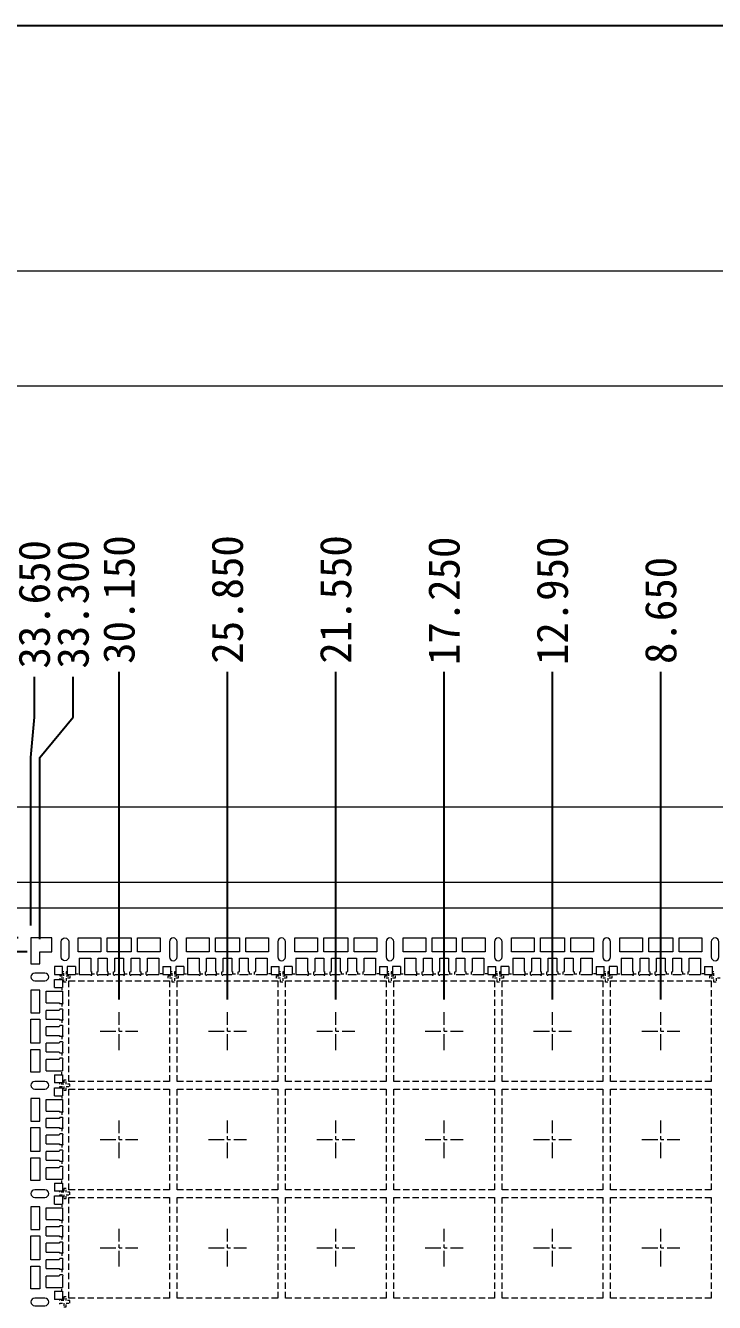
# Model space of a CAD drawing. Header units: millimetres. Extents: x 1670 to 1951, y 501 to 745.
# Drawn here: x 1737.5 to 1764.8, y 694.3 to 745 of the extents above; entities that cross this region are included whole.
import ezdxf

# ---------------------------------------------------------------- set-up
doc = ezdxf.new("R2010")
doc.units = ezdxf.units.MM
for name, pattern in [('CENTER', [2, 1.25, -0.25, 0.25, -0.25]), ('DASHED', [0.75, 0.5, -0.25]), ('HIDDEN', [0.375, 0.25, -0.125])]:
    doc.linetypes.add(name, pattern=pattern)
doc.layers.get('Defpoints').update_dxf_attribs({"lineweight": 18})
for name, color, linetype, lineweight in [('1', 7, 'Continuous', 18), ('1D', 4, 'Continuous', 18), ('Pkg', 2, 'DASHED', 9)]:
    doc.layers.add(name, color=color, linetype=linetype, lineweight=lineweight)
doc.layers.add('标注', color=4, linetype='Continuous')
doc.styles.add('宋体', font='')
doc.styles.get('宋体').set_extended_font_data('宋体')
doc.dimstyles.new('St. ZB', dxfattribs={"dimtxt": 1.25, "dimasz": 0.8, "dimexe": 0.3, "dimexo": 0.2, "dimgap": 0.3, "dimtad": 0, "dimdec": 3, "dimzin": 0, "dimdsep": 46, "dimtxsty": '宋体', "dimcen": 0.09, "dimdle": 1.6, "dimclrd": 7, "dimclre": 1, "dimclrt": 256, "dimadec": 0, "dimazin": 0, "dimtfac": 1, "dimtdec": 3, "dimtmove": 0, "dimatfit": 3, "dimfxl": 1, "dimtolj": 1, "dimtzin": 0, "dimarcsym": 0})

# ---------------------------------------------------------------- blocks, each defined once
blk = doc.blocks.new('*D32')
at = {"layer": 'Defpoints', "color": 0, "transparency": 16777216}
for p in [(1762.683, 719.327), (1771.333, 712.452), (1762.683, 705.814)]:
    blk.add_point(p, dxfattribs=at)
at = {"layer": '标注', "color": 1, "linetype": 'Continuous', "lineweight": -2, "transparency": 16777216}
blk.add_line((1762.683, 706.314), (1762.683, 719.327), dxfattribs=at)
at = {"layer": '标注', "lineweight": 5, "transparency": 16777216, "insert": (1762.683, 721.766), "char_height": 1.25, "attachment_point": 5, "rotation": 90, "style": '宋体'}
blk.add_mtext('\\A1;8.650', dxfattribs=at)
blk = doc.blocks.new('*D33')
at = {"layer": 'Defpoints', "color": 0, "transparency": 16777216}
for p in [(1758.383, 719.327), (1771.333, 712.452), (1758.383, 705.814)]:
    blk.add_point(p, dxfattribs=at)
at = {"layer": '标注', "color": 1, "linetype": 'Continuous', "lineweight": -2, "transparency": 16777216}
blk.add_line((1758.383, 706.314), (1758.383, 719.327), dxfattribs=at)
at = {"layer": '标注', "lineweight": 5, "transparency": 16777216, "insert": (1758.383, 722.147), "char_height": 1.25, "attachment_point": 5, "rotation": 90, "style": '宋体'}
blk.add_mtext('\\A1;12.950', dxfattribs=at)
blk = doc.blocks.new('*D34')
at = {"layer": 'Defpoints', "color": 0, "transparency": 16777216}
for p in [(1754.083, 719.327), (1771.333, 712.452), (1754.083, 705.814)]:
    blk.add_point(p, dxfattribs=at)
at = {"layer": '标注', "color": 1, "linetype": 'Continuous', "lineweight": -2, "transparency": 16777216}
blk.add_line((1754.083, 706.314), (1754.083, 719.327), dxfattribs=at)
at = {"layer": '标注', "lineweight": 5, "transparency": 16777216, "insert": (1754.083, 722.147), "char_height": 1.25, "attachment_point": 5, "rotation": 90, "style": '宋体'}
blk.add_mtext('\\A1;17.250', dxfattribs=at)
blk = doc.blocks.new('*D35')
at = {"layer": 'Defpoints', "color": 0, "transparency": 16777216}
for p in [(1749.783, 719.327), (1771.333, 712.452), (1749.783, 705.814)]:
    blk.add_point(p, dxfattribs=at)
at = {"layer": '标注', "color": 1, "linetype": 'Continuous', "lineweight": -2, "transparency": 16777216}
blk.add_line((1749.783, 706.314), (1749.783, 719.327), dxfattribs=at)
at = {"layer": '标注', "lineweight": 5, "transparency": 16777216, "insert": (1749.783, 722.203), "char_height": 1.25, "attachment_point": 5, "rotation": 90, "style": '宋体'}
blk.add_mtext('\\A1;21.550', dxfattribs=at)
blk = doc.blocks.new('*D36')
at = {"layer": 'Defpoints', "color": 0, "transparency": 16777216}
for p in [(1745.483, 719.327), (1771.333, 712.452), (1745.483, 705.814)]:
    blk.add_point(p, dxfattribs=at)
at = {"layer": '标注', "color": 1, "linetype": 'Continuous', "lineweight": -2, "transparency": 16777216}
blk.add_line((1745.483, 706.314), (1745.483, 719.327), dxfattribs=at)
at = {"layer": '标注', "lineweight": 5, "transparency": 16777216, "insert": (1745.483, 722.203), "char_height": 1.25, "attachment_point": 5, "rotation": 90, "style": '宋体'}
blk.add_mtext('\\A1;25.850', dxfattribs=at)
blk = doc.blocks.new('*D37')
at = {"layer": 'Defpoints', "color": 0, "transparency": 16777216}
for p in [(1741.183, 719.327), (1771.333, 712.452), (1741.183, 705.814)]:
    blk.add_point(p, dxfattribs=at)
at = {"layer": '标注', "color": 1, "linetype": 'Continuous', "lineweight": -2, "transparency": 16777216}
blk.add_line((1741.183, 706.314), (1741.183, 719.327), dxfattribs=at)
at = {"layer": '标注', "lineweight": 5, "transparency": 16777216, "insert": (1741.183, 722.196), "char_height": 1.25, "attachment_point": 5, "rotation": 90, "style": '宋体'}
blk.add_mtext('\\A1;30.150', dxfattribs=at)
blk = doc.blocks.new('*D46')
at = {"layer": 'Defpoints', "color": 0, "transparency": 16777216}
for p in [(1737.822, 719.125), (1771.333, 712.452), (1737.683, 708.764)]:
    blk.add_point(p, dxfattribs=at)
at = {"layer": '标注', "color": 1, "lineweight": -2, "transparency": 16777216}
for p, q in [((1737.822, 717.525), (1737.822, 719.125)), ((1737.683, 715.925), (1737.822, 717.525)), ((1737.683, 709.264), (1737.683, 715.925))]:
    blk.add_line(p, q, dxfattribs=at)
at = {"layer": '标注', "lineweight": 5, "transparency": 16777216, "insert": (1737.822, 722.009), "char_height": 1.25, "attachment_point": 5, "rotation": 90, "style": '宋体'}
blk.add_mtext('\\A1;33.650', dxfattribs=at)
blk = doc.blocks.new('*D47')
at = {"layer": 'Defpoints', "color": 0, "transparency": 16777216}
for p in [(1736.229, 719.073), (1736.59, 713.027), (1771.333, 712.452)]:
    blk.add_point(p, dxfattribs=at)
at = {"layer": '标注', "color": 1, "linetype": 'Continuous', "lineweight": -2, "transparency": 16777216}
for p, q in [((1736.229, 717.473), (1736.229, 719.073)), ((1736.59, 715.873), (1736.229, 717.473)), ((1736.59, 713.527), (1736.59, 715.873))]:
    blk.add_line(p, q, dxfattribs=at)
at = {"layer": '标注', "lineweight": 5, "transparency": 16777216, "insert": (1736.229, 721.932), "char_height": 1.25, "attachment_point": 5, "rotation": 90, "style": '宋体'}
blk.add_mtext('\\A1;34.743', dxfattribs=at)
blk = doc.blocks.new('*D48')
at = {"layer": 'Defpoints', "color": 0, "transparency": 16777216}
for p in [(1732.098, 718.933), (1732.083, 712.964), (1771.333, 712.452)]:
    blk.add_point(p, dxfattribs=at)
at = {"layer": '标注', "color": 1, "linetype": 'Continuous', "lineweight": -2, "transparency": 16777216}
for p, q in [((1732.098, 717.333), (1732.098, 718.933)), ((1732.083, 715.733), (1732.098, 717.333)), ((1732.083, 713.464), (1732.083, 715.733))]:
    blk.add_line(p, q, dxfattribs=at)
at = {"layer": '标注', "lineweight": 5, "transparency": 16777216, "insert": (1732.098, 721.802), "char_height": 1.25, "attachment_point": 5, "rotation": 90, "style": '宋体'}
blk.add_mtext('\\A1;39.250', dxfattribs=at)
blk = doc.blocks.new('*D49')
at = {"layer": 'Defpoints', "color": 0, "transparency": 16777216}
for p in [(1734.594, 719.071), (1771.333, 712.452), (1733.083, 702.064)]:
    blk.add_point(p, dxfattribs=at)
at = {"layer": '标注', "color": 1, "lineweight": -2, "transparency": 16777216}
for p, q in [((1734.594, 717.471), (1734.594, 719.071)), ((1733.083, 715.871), (1734.594, 717.471)), ((1733.083, 702.564), (1733.083, 715.871))]:
    blk.add_line(p, q, dxfattribs=at)
at = {"layer": '标注', "lineweight": 5, "transparency": 16777216, "insert": (1734.594, 721.955), "char_height": 1.25, "attachment_point": 5, "rotation": 90, "style": '宋体'}
blk.add_mtext('\\A1;38.250', dxfattribs=at)
blk = doc.blocks.new('*D51')
at = {"layer": 'Defpoints', "color": 0, "transparency": 16777216}
for p in [(1736.59, 712.452), (1738.033, 708.214), (1724.288, 706.851)]:
    blk.add_point(p, dxfattribs=at)
at = {"layer": '标注', "color": 1, "lineweight": -2, "transparency": 16777216}
for p, q in [((1727.488, 708.214), (1725.888, 706.851)), ((1737.533, 708.214), (1727.488, 708.214)), ((1725.888, 706.851), (1724.288, 706.851))]:
    blk.add_line(p, q, dxfattribs=at)
at = {"layer": '标注', "lineweight": 5, "transparency": 16777216, "insert": (1721.837, 706.851), "char_height": 1.25, "attachment_point": 5, "style": '宋体'}
blk.add_mtext('\\A1;4.238', dxfattribs=at)
blk = doc.blocks.new('*D52')
at = {"layer": 'Defpoints', "color": 0, "transparency": 16777216}
for p in [(1736.59, 712.452), (1724.267, 708.865), (1737.683, 708.764)]:
    blk.add_point(p, dxfattribs=at)
at = {"layer": '标注', "color": 1, "lineweight": -2, "transparency": 16777216}
for p, q in [((1725.867, 708.865), (1724.267, 708.865)), ((1727.467, 708.764), (1725.867, 708.865)), ((1737.183, 708.764), (1727.467, 708.764))]:
    blk.add_line(p, q, dxfattribs=at)
at = {"layer": '标注', "lineweight": 5, "transparency": 16777216, "insert": (1721.837, 708.865), "char_height": 1.25, "attachment_point": 5, "style": '宋体'}
blk.add_mtext('\\A1;3.688', dxfattribs=at)
blk = doc.blocks.new('*D61')
at = {"layer": 'Defpoints', "color": 0, "transparency": 16777216}
for p in [(1771.333, 712.452), (1764.571, 636.901), (1763.51, 632.438)]:
    blk.add_point(p, dxfattribs=at)
at = {"layer": '标注', "color": 1, "linetype": 'Continuous', "lineweight": -2, "transparency": 16777216}
for p, q in [((1764.571, 636.401), (1764.571, 635.301)), ((1764.571, 635.301), (1763.51, 634.038)), ((1763.51, 634.038), (1763.51, 632.438))]:
    blk.add_line(p, q, dxfattribs=at)
at = {"layer": '标注', "lineweight": 5, "transparency": 16777216, "insert": (1763.51, 630.013), "char_height": 1.25, "attachment_point": 5, "rotation": 90, "style": '宋体'}
blk.add_mtext('\\A1;6.762', dxfattribs=at)
blk = doc.blocks.new('*D62')
at = {"layer": 'Defpoints', "color": 0, "transparency": 16777216}
for p in [(1771.333, 712.452), (1765.371, 636.901), (1765.375, 632.405)]:
    blk.add_point(p, dxfattribs=at)
at = {"layer": '标注', "color": 1, "linetype": 'Continuous', "lineweight": -2, "transparency": 16777216}
for p, q in [((1765.371, 636.401), (1765.371, 635.301)), ((1765.371, 635.301), (1765.375, 634.005)), ((1765.375, 634.005), (1765.375, 632.405))]:
    blk.add_line(p, q, dxfattribs=at)
at = {"layer": '标注', "lineweight": 5, "transparency": 16777216, "insert": (1765.375, 629.99), "char_height": 1.25, "attachment_point": 5, "rotation": 90, "style": '宋体'}
blk.add_mtext('\\A1;5.962', dxfattribs=at)
blk = doc.blocks.new('*D135')
at = {"layer": 'Defpoints', "color": 0, "transparency": 16777216}
for p in [(1739.362, 719.125), (1771.333, 712.452), (1738.033, 708.214)]:
    blk.add_point(p, dxfattribs=at)
at = {"layer": '标注', "color": 1, "lineweight": -2, "transparency": 16777216}
for p, q in [((1739.362, 717.525), (1739.362, 719.125)), ((1738.033, 715.925), (1739.362, 717.525)), ((1738.033, 708.714), (1738.033, 715.925))]:
    blk.add_line(p, q, dxfattribs=at)
at = {"layer": '标注', "lineweight": 5, "transparency": 16777216, "insert": (1739.362, 722.009), "char_height": 1.25, "attachment_point": 5, "rotation": 90, "style": '宋体'}
blk.add_mtext('\\A1;33.300', dxfattribs=at)

msp = doc.modelspace()

# ---------------------------------------------------------------- linework, layer by layer
at = {"color": 1, "linetype": 'CENTER', "lineweight": 5, "ltscale": 0.5}
for p, q in [((1741.1827, 704.3144), (1741.1827, 705.8144)), ((1745.4827, 704.3144), (1745.4827, 705.8144)), ((1749.7827, 704.3144), (1749.7827, 705.8144)), ((1754.0827, 704.3144), (1754.0827, 705.8144)), ((1758.3827, 704.3144), (1758.3827, 705.8144)), ((1762.6827, 704.3144), (1762.6827, 705.8144)), ((1740.4327, 705.0644), (1741.9327, 705.0644)), ((1744.7327, 705.0644), (1746.2327, 705.0644)), ((1749.0327, 705.0644), (1750.5327, 705.0644)), ((1753.3327, 705.0644), (1754.8327, 705.0644)), ((1757.6327, 705.0644), (1759.1327, 705.0644)), ((1761.9327, 705.0644), (1763.4327, 705.0644)), ((1741.1827, 700.0144), (1741.1827, 701.5144)), ((1745.4827, 700.0144), (1745.4827, 701.5144)), ((1749.7827, 700.0144), (1749.7827, 701.5144)), ((1754.0827, 700.0144), (1754.0827, 701.5144)), ((1758.3827, 700.0144), (1758.3827, 701.5144)), ((1762.6827, 700.0144), (1762.6827, 701.5144)), ((1740.4327, 700.7644), (1741.9327, 700.7644)), ((1744.7327, 700.7644), (1746.2327, 700.7644)), ((1749.0327, 700.7644), (1750.5327, 700.7644)), ((1753.3327, 700.7644), (1754.8327, 700.7644)), ((1757.6327, 700.7644), (1759.1327, 700.7644)), ((1761.9327, 700.7644), (1763.4327, 700.7644)), ((1741.1827, 695.7144), (1741.1827, 697.2144)), ((1745.4827, 695.7144), (1745.4827, 697.2144)), ((1749.7827, 695.7144), (1749.7827, 697.2144)), ((1754.0827, 695.7144), (1754.0827, 697.2144)), ((1758.3827, 695.7144), (1758.3827, 697.2144)), ((1762.6827, 695.7144), (1762.6827, 697.2144)), ((1740.4327, 696.4644), (1741.9327, 696.4644)), ((1744.7327, 696.4644), (1746.2327, 696.4644)), ((1749.0327, 696.4644), (1750.5327, 696.4644)), ((1753.3327, 696.4644), (1754.8327, 696.4644)), ((1757.6327, 696.4644), (1759.1327, 696.4644)), ((1761.9327, 696.4644), (1763.4327, 696.4644))]:
    msp.add_line(p, q, dxfattribs=at)
msp.add_lwpolyline([(1670.2078, 744.9877), (1927.6527, 744.9877), (1927.6527, 501.1103), (1670.2078, 501.1103)], close=True)
at = {"color": 0, "lineweight": 5}
for points in [[(1680.8823, 735.2435), (1842.846, 735.2435), (1842.846, 510.3352), (1680.8823, 510.3352)], [(1700.2382, 730.6837), (1837.4538, 730.6837), (1837.4538, 514.8676), (1700.2382, 514.8676)]]:
    msp.add_lwpolyline(points, close=True, dxfattribs=at)
at = {"layer": '1', "lineweight": 5}
for p, q in [((1733.0827, 713.9644), (1808.5827, 713.9644)), ((1739.6027, 707.9644), (1740.0577, 707.9644)), ((1740.3577, 707.9644), (1740.7077, 707.9644)), ((1741.0077, 707.9644), (1741.3577, 707.9644)), ((1741.6577, 707.9644), (1742.0077, 707.9644)), ((1742.3077, 707.9644), (1742.7627, 707.9644)), ((1743.9027, 707.9644), (1744.3577, 707.9644)), ((1744.6577, 707.9644), (1745.0077, 707.9644)), ((1745.3077, 707.9644), (1745.6577, 707.9644)), ((1745.9577, 707.9644), (1746.3077, 707.9644)), ((1746.6077, 707.9644), (1747.0627, 707.9644)), ((1748.2027, 707.9644), (1748.6577, 707.9644)), ((1748.9577, 707.9644), (1749.3077, 707.9644)), ((1749.6077, 707.9644), (1749.9577, 707.9644)), ((1750.2577, 707.9644), (1750.6077, 707.9644)), ((1750.9077, 707.9644), (1751.3627, 707.9644)), ((1752.5027, 707.9644), (1752.9577, 707.9644)), ((1753.2577, 707.9644), (1753.6077, 707.9644)), ((1753.9077, 707.9644), (1754.2577, 707.9644)), ((1754.5577, 707.9644), (1754.9077, 707.9644)), ((1755.2077, 707.9644), (1755.6627, 707.9644)), ((1756.8027, 707.9644), (1757.2577, 707.9644)), ((1757.5577, 707.9644), (1757.9077, 707.9644)), ((1758.2077, 707.9644), (1758.5577, 707.9644)), ((1758.8577, 707.9644), (1759.2077, 707.9644)), ((1759.5077, 707.9644), (1759.9627, 707.9644)), ((1761.1027, 707.9644), (1761.5577, 707.9644)), ((1761.8577, 707.9644), (1762.2077, 707.9644)), ((1762.5077, 707.9644), (1762.8577, 707.9644)), ((1763.1577, 707.9644), (1763.5077, 707.9644)), ((1763.8077, 707.9644), (1764.2627, 707.9644)), ((1738.2827, 706.1894), (1738.2827, 706.6444)), ((1738.2827, 705.5394), (1738.2827, 705.8894)), ((1738.2827, 704.8894), (1738.2827, 705.2394)), ((1738.2827, 704.2394), (1738.2827, 704.5894)), ((1738.2827, 703.4844), (1738.2827, 703.9394)), ((1738.2827, 701.8894), (1738.2827, 702.3444)), ((1738.2827, 701.2394), (1738.2827, 701.5894)), ((1738.2827, 700.5894), (1738.2827, 700.9394)), ((1738.2827, 699.9394), (1738.2827, 700.2894)), ((1738.2827, 699.1844), (1738.2827, 699.6394)), ((1738.2827, 697.5894), (1738.2827, 698.0444)), ((1738.2827, 696.9394), (1738.2827, 697.2894)), ((1738.2827, 696.2894), (1738.2827, 696.6394)), ((1738.2827, 695.6394), (1738.2827, 695.9894)), ((1738.2827, 694.8844), (1738.2827, 695.3394))]:
    msp.add_line(p, q, dxfattribs=at)
at = {"layer": '1', "linetype": 'Continuous', "lineweight": 5}
for p, q in [((1739.6027, 707.9644), (1739.6027, 707.3094)), ((1740.0577, 707.9644), (1740.0577, 707.4381)), ((1740.3577, 707.4381), (1740.3577, 707.9644)), ((1740.7077, 707.9644), (1740.7077, 707.4381)), ((1741.0077, 707.4381), (1741.0077, 707.9644)), ((1741.3577, 707.9644), (1741.3577, 707.4381)), ((1741.6577, 707.4381), (1741.6577, 707.9644)), ((1742.0077, 707.9644), (1742.0077, 707.4381)), ((1742.3077, 707.4381), (1742.3077, 707.9644)), ((1742.7627, 707.9644), (1742.7627, 707.3094)), ((1743.9027, 707.9644), (1743.9027, 707.3094)), ((1744.3577, 707.9644), (1744.3577, 707.4381)), ((1744.6577, 707.4381), (1744.6577, 707.9644)), ((1745.0077, 707.9644), (1745.0077, 707.4381)), ((1745.3077, 707.4381), (1745.3077, 707.9644)), ((1745.6577, 707.9644), (1745.6577, 707.4381)), ((1745.9577, 707.4381), (1745.9577, 707.9644)), ((1746.3077, 707.9644), (1746.3077, 707.4381)), ((1746.6077, 707.4381), (1746.6077, 707.9644)), ((1747.0627, 707.9644), (1747.0627, 707.3094)), ((1748.2027, 707.9644), (1748.2027, 707.3094)), ((1748.6577, 707.9644), (1748.6577, 707.4381)), ((1748.9577, 707.4381), (1748.9577, 707.9644)), ((1749.3077, 707.9644), (1749.3077, 707.4381)), ((1749.6077, 707.4381), (1749.6077, 707.9644)), ((1749.9577, 707.9644), (1749.9577, 707.4381)), ((1750.2577, 707.4381), (1750.2577, 707.9644)), ((1750.6077, 707.9644), (1750.6077, 707.4381)), ((1750.9077, 707.4381), (1750.9077, 707.9644)), ((1751.3627, 707.9644), (1751.3627, 707.3094)), ((1752.5027, 707.9644), (1752.5027, 707.3094)), ((1752.9577, 707.9644), (1752.9577, 707.4381)), ((1753.2577, 707.4381), (1753.2577, 707.9644)), ((1753.6077, 707.9644), (1753.6077, 707.4381)), ((1753.9077, 707.4381), (1753.9077, 707.9644)), ((1754.2577, 707.9644), (1754.2577, 707.4381)), ((1754.5577, 707.4381), (1754.5577, 707.9644)), ((1754.9077, 707.9644), (1754.9077, 707.4381)), ((1755.2077, 707.4381), (1755.2077, 707.9644)), ((1755.6627, 707.9644), (1755.6627, 707.3094)), ((1756.8027, 707.9644), (1756.8027, 707.3094)), ((1757.2577, 707.9644), (1757.2577, 707.4381)), ((1757.5577, 707.4381), (1757.5577, 707.9644)), ((1757.9077, 707.9644), (1757.9077, 707.4381)), ((1758.2077, 707.4381), (1758.2077, 707.9644)), ((1758.5577, 707.9644), (1758.5577, 707.4381)), ((1758.8577, 707.4381), (1758.8577, 707.9644)), ((1759.2077, 707.9644), (1759.2077, 707.4381)), ((1759.5077, 707.4381), (1759.5077, 707.9644)), ((1759.9627, 707.9644), (1759.9627, 707.3094)), ((1761.1027, 707.9644), (1761.1027, 707.3094)), ((1761.5577, 707.9644), (1761.5577, 707.4381)), ((1761.8577, 707.4381), (1761.8577, 707.9644)), ((1762.2077, 707.9644), (1762.2077, 707.4381)), ((1762.5077, 707.4381), (1762.5077, 707.9644)), ((1762.8577, 707.9644), (1762.8577, 707.4381)), ((1763.1577, 707.4381), (1763.1577, 707.9644)), ((1763.5077, 707.9644), (1763.5077, 707.4381)), ((1763.8077, 707.4381), (1763.8077, 707.9644)), ((1764.2627, 707.9644), (1764.2627, 707.3094)), ((1739.4527, 707.6344), (1739.1277, 707.6344)), ((1739.4527, 707.6344), (1739.4527, 707.3094)), ((1740.0577, 707.4381), (1740.1027, 707.4144)), ((1740.1027, 707.3094), (1740.1027, 707.4144)), ((1740.3127, 707.4144), (1740.3577, 707.4381)), ((1740.3127, 707.3094), (1740.3127, 707.4144)), ((1740.7077, 707.4381), (1740.7527, 707.4144)), ((1740.7527, 707.3094), (1740.7527, 707.4144)), ((1740.9627, 707.4144), (1741.0077, 707.4381)), ((1740.9627, 707.3094), (1740.9627, 707.4144)), ((1741.3577, 707.4381), (1741.4027, 707.4144)), ((1741.4027, 707.3094), (1741.4027, 707.4144)), ((1741.6127, 707.4144), (1741.6577, 707.4381)), ((1741.6127, 707.3094), (1741.6127, 707.4144)), ((1742.0077, 707.4381), (1742.0527, 707.4144)), ((1742.0527, 707.3094), (1742.0527, 707.4144)), ((1742.2627, 707.4144), (1742.3077, 707.4381)), ((1742.2627, 707.3094), (1742.2627, 707.4144)), ((1742.9127, 707.6344), (1742.9127, 707.3094)), ((1742.9127, 707.6344), (1743.2377, 707.6344)), ((1743.7527, 707.6344), (1743.4277, 707.6344)), ((1743.7527, 707.6344), (1743.7527, 707.3094)), ((1744.3577, 707.4381), (1744.4027, 707.4144)), ((1744.4027, 707.3094), (1744.4027, 707.4144)), ((1744.6127, 707.4144), (1744.6577, 707.4381)), ((1744.6127, 707.3094), (1744.6127, 707.4144)), ((1745.0077, 707.4381), (1745.0527, 707.4144)), ((1745.0527, 707.3094), (1745.0527, 707.4144)), ((1745.2627, 707.4144), (1745.3077, 707.4381)), ((1745.2627, 707.3094), (1745.2627, 707.4144)), ((1745.6577, 707.4381), (1745.7027, 707.4144)), ((1745.7027, 707.3094), (1745.7027, 707.4144)), ((1745.9127, 707.4144), (1745.9577, 707.4381)), ((1745.9127, 707.3094), (1745.9127, 707.4144)), ((1746.3077, 707.4381), (1746.3527, 707.4144)), ((1746.3527, 707.3094), (1746.3527, 707.4144)), ((1746.5627, 707.4144), (1746.6077, 707.4381)), ((1746.5627, 707.3094), (1746.5627, 707.4144)), ((1747.2127, 707.6344), (1747.2127, 707.3094)), ((1747.2127, 707.6344), (1747.5377, 707.6344)), ((1748.0527, 707.6344), (1747.7277, 707.6344)), ((1748.0527, 707.6344), (1748.0527, 707.3094)), ((1748.6577, 707.4381), (1748.7027, 707.4144)), ((1748.7027, 707.3094), (1748.7027, 707.4144)), ((1748.9127, 707.4144), (1748.9577, 707.4381)), ((1748.9127, 707.3094), (1748.9127, 707.4144)), ((1749.3077, 707.4381), (1749.3527, 707.4144)), ((1749.3527, 707.3094), (1749.3527, 707.4144)), ((1749.5627, 707.4144), (1749.6077, 707.4381)), ((1749.5627, 707.3094), (1749.5627, 707.4144)), ((1749.9577, 707.4381), (1750.0027, 707.4144)), ((1750.0027, 707.3094), (1750.0027, 707.4144)), ((1750.2127, 707.4144), (1750.2577, 707.4381)), ((1750.2127, 707.3094), (1750.2127, 707.4144)), ((1750.6077, 707.4381), (1750.6527, 707.4144)), ((1750.6527, 707.3094), (1750.6527, 707.4144)), ((1750.8627, 707.4144), (1750.9077, 707.4381)), ((1750.8627, 707.3094), (1750.8627, 707.4144)), ((1751.5127, 707.6344), (1751.5127, 707.3094)), ((1751.5127, 707.6344), (1751.8377, 707.6344)), ((1752.3527, 707.6344), (1752.0277, 707.6344)), ((1752.3527, 707.6344), (1752.3527, 707.3094)), ((1752.9577, 707.4381), (1753.0027, 707.4144)), ((1753.0027, 707.3094), (1753.0027, 707.4144)), ((1753.2127, 707.4144), (1753.2577, 707.4381)), ((1753.2127, 707.3094), (1753.2127, 707.4144)), ((1753.6077, 707.4381), (1753.6527, 707.4144)), ((1753.6527, 707.3094), (1753.6527, 707.4144)), ((1753.8627, 707.4144), (1753.9077, 707.4381)), ((1753.8627, 707.3094), (1753.8627, 707.4144)), ((1754.2577, 707.4381), (1754.3027, 707.4144)), ((1754.3027, 707.3094), (1754.3027, 707.4144)), ((1754.5127, 707.4144), (1754.5577, 707.4381)), ((1754.5127, 707.3094), (1754.5127, 707.4144)), ((1754.9077, 707.4381), (1754.9527, 707.4144)), ((1754.9527, 707.3094), (1754.9527, 707.4144)), ((1755.1627, 707.4144), (1755.2077, 707.4381)), ((1755.1627, 707.3094), (1755.1627, 707.4144)), ((1755.8127, 707.6344), (1755.8127, 707.3094)), ((1755.8127, 707.6344), (1756.1377, 707.6344)), ((1756.6527, 707.6344), (1756.3277, 707.6344)), ((1756.6527, 707.6344), (1756.6527, 707.3094)), ((1757.2577, 707.4381), (1757.3027, 707.4144)), ((1757.3027, 707.3094), (1757.3027, 707.4144)), ((1757.5127, 707.4144), (1757.5577, 707.4381)), ((1757.5127, 707.3094), (1757.5127, 707.4144)), ((1757.9077, 707.4381), (1757.9527, 707.4144)), ((1757.9527, 707.3094), (1757.9527, 707.4144)), ((1758.1627, 707.4144), (1758.2077, 707.4381)), ((1758.1627, 707.3094), (1758.1627, 707.4144)), ((1758.5577, 707.4381), (1758.6027, 707.4144)), ((1758.6027, 707.3094), (1758.6027, 707.4144)), ((1758.8127, 707.4144), (1758.8577, 707.4381)), ((1758.8127, 707.3094), (1758.8127, 707.4144)), ((1759.2077, 707.4381), (1759.2527, 707.4144)), ((1759.2527, 707.3094), (1759.2527, 707.4144)), ((1759.4627, 707.4144), (1759.5077, 707.4381)), ((1759.4627, 707.3094), (1759.4627, 707.4144)), ((1760.1127, 707.6344), (1760.1127, 707.3094)), ((1760.1127, 707.6344), (1760.4377, 707.6344)), ((1760.9527, 707.6344), (1760.6277, 707.6344)), ((1760.9527, 707.6344), (1760.9527, 707.3094)), ((1761.5577, 707.4381), (1761.6027, 707.4144)), ((1761.6027, 707.3094), (1761.6027, 707.4144)), ((1761.8127, 707.4144), (1761.8577, 707.4381)), ((1761.8127, 707.3094), (1761.8127, 707.4144)), ((1762.2077, 707.4381), (1762.2527, 707.4144)), ((1762.2527, 707.3094), (1762.2527, 707.4144)), ((1762.4627, 707.4144), (1762.5077, 707.4381)), ((1762.4627, 707.3094), (1762.4627, 707.4144)), ((1762.8577, 707.4381), (1762.9027, 707.4144)), ((1762.9027, 707.3094), (1762.9027, 707.4144)), ((1763.1127, 707.4144), (1763.1577, 707.4381)), ((1763.1127, 707.3094), (1763.1127, 707.4144)), ((1763.5077, 707.4381), (1763.5527, 707.4144)), ((1763.5527, 707.3094), (1763.5527, 707.4144)), ((1763.7627, 707.4144), (1763.8077, 707.4381)), ((1763.7627, 707.3094), (1763.7627, 707.4144)), ((1764.4127, 707.6344), (1764.4127, 707.3094)), ((1764.4127, 707.6344), (1764.7377, 707.6344)), ((1738.6127, 706.7944), (1738.6127, 707.1194)), ((1738.6127, 706.7944), (1738.9377, 706.7944)), ((1738.2827, 706.6444), (1738.9377, 706.6444)), ((1738.2827, 706.1894), (1738.809, 706.1894)), ((1738.809, 705.8894), (1738.2827, 705.8894)), ((1738.809, 706.1894), (1738.8327, 706.1444)), ((1738.8327, 705.9344), (1738.809, 705.8894)), ((1738.9377, 706.1444), (1738.8327, 706.1444)), ((1738.9377, 705.9344), (1738.8327, 705.9344)), ((1738.2827, 705.5394), (1738.809, 705.5394)), ((1738.809, 705.2394), (1738.2827, 705.2394)), ((1738.809, 705.5394), (1738.8327, 705.4944)), ((1738.8327, 705.2844), (1738.809, 705.2394)), ((1738.9377, 705.4944), (1738.8327, 705.4944)), ((1738.9377, 705.2844), (1738.8327, 705.2844)), ((1738.2827, 704.8894), (1738.809, 704.8894)), ((1738.809, 704.8894), (1738.8327, 704.8444)), ((1738.9377, 704.8444), (1738.8327, 704.8444)), ((1738.809, 704.5894), (1738.2827, 704.5894)), ((1738.2827, 704.2394), (1738.809, 704.2394)), ((1738.8327, 704.6344), (1738.809, 704.5894)), ((1738.809, 704.2394), (1738.8327, 704.1944)), ((1738.9377, 704.6344), (1738.8327, 704.6344)), ((1738.9377, 704.1944), (1738.8327, 704.1944)), ((1738.809, 703.9394), (1738.2827, 703.9394)), ((1738.8327, 703.9844), (1738.809, 703.9394)), ((1738.9377, 703.9844), (1738.8327, 703.9844)), ((1738.2827, 703.4844), (1738.9377, 703.4844)), ((1738.6127, 703.3344), (1738.6127, 703.0094)), ((1738.6127, 703.3344), (1738.9377, 703.3344)), ((1738.6127, 702.4944), (1738.6127, 702.8194)), ((1738.2827, 702.3444), (1738.9377, 702.3444)), ((1738.6127, 702.4944), (1738.9377, 702.4944)), ((1738.2827, 701.8894), (1738.809, 701.8894)), ((1738.809, 701.8894), (1738.8327, 701.8444)), ((1738.8327, 701.6344), (1738.809, 701.5894)), ((1738.9377, 701.8444), (1738.8327, 701.8444)), ((1738.9377, 701.6344), (1738.8327, 701.6344)), ((1738.809, 701.5894), (1738.2827, 701.5894)), ((1738.2827, 701.2394), (1738.809, 701.2394)), ((1738.809, 701.2394), (1738.8327, 701.1944)), ((1738.9377, 701.1944), (1738.8327, 701.1944)), ((1738.809, 700.9394), (1738.2827, 700.9394)), ((1738.8327, 700.9844), (1738.809, 700.9394)), ((1738.9377, 700.9844), (1738.8327, 700.9844)), ((1738.2827, 700.5894), (1738.809, 700.5894)), ((1738.809, 700.2894), (1738.2827, 700.2894)), ((1738.809, 700.5894), (1738.8327, 700.5444)), ((1738.8327, 700.3344), (1738.809, 700.2894)), ((1738.9377, 700.5444), (1738.8327, 700.5444)), ((1738.9377, 700.3344), (1738.8327, 700.3344)), ((1738.2827, 699.9394), (1738.809, 699.9394)), ((1738.809, 699.6394), (1738.2827, 699.6394)), ((1738.809, 699.9394), (1738.8327, 699.8944)), ((1738.8327, 699.6844), (1738.809, 699.6394)), ((1738.9377, 699.8944), (1738.8327, 699.8944)), ((1738.9377, 699.6844), (1738.8327, 699.6844)), ((1738.2827, 699.1844), (1738.9377, 699.1844)), ((1738.6127, 699.0344), (1738.6127, 698.7094)), ((1738.6127, 699.0344), (1738.9377, 699.0344)), ((1738.6127, 698.1944), (1738.6127, 698.5194)), ((1738.6127, 698.1944), (1738.9377, 698.1944)), ((1738.2827, 698.0444), (1738.9377, 698.0444)), ((1738.2827, 697.5894), (1738.809, 697.5894)), ((1738.809, 697.5894), (1738.8327, 697.5444)), ((1738.809, 697.2894), (1738.2827, 697.2894)), ((1738.8327, 697.3344), (1738.809, 697.2894)), ((1738.9377, 697.5444), (1738.8327, 697.5444)), ((1738.9377, 697.3344), (1738.8327, 697.3344)), ((1738.2827, 696.9394), (1738.809, 696.9394)), ((1738.809, 696.6394), (1738.2827, 696.6394)), ((1738.809, 696.9394), (1738.8327, 696.8944)), ((1738.8327, 696.6844), (1738.809, 696.6394)), ((1738.9377, 696.8944), (1738.8327, 696.8944)), ((1738.9377, 696.6844), (1738.8327, 696.6844)), ((1738.2827, 696.2894), (1738.809, 696.2894)), ((1738.809, 696.2894), (1738.8327, 696.2444)), ((1738.9377, 696.2444), (1738.8327, 696.2444)), ((1738.809, 695.9894), (1738.2827, 695.9894)), ((1738.2827, 695.6394), (1738.809, 695.6394)), ((1738.8327, 696.0344), (1738.809, 695.9894)), ((1738.809, 695.6394), (1738.8327, 695.5944)), ((1738.9377, 696.0344), (1738.8327, 696.0344)), ((1738.9377, 695.5944), (1738.8327, 695.5944)), ((1738.809, 695.3394), (1738.2827, 695.3394)), ((1738.8327, 695.3844), (1738.809, 695.3394)), ((1738.9377, 695.3844), (1738.8327, 695.3844)), ((1738.2827, 694.8844), (1738.9377, 694.8844)), ((1738.6127, 694.7344), (1738.6127, 694.4094)), ((1738.6127, 694.7344), (1738.9377, 694.7344))]:
    msp.add_line(p, q, dxfattribs=at)
at = {"layer": '1', "lineweight": 5}
msp.add_lwpolyline([(1738.5077, 708.2144), (1738.5077, 708.7644), (1737.6827, 708.7644), (1737.6827, 707.7394), (1738.0327, 707.7394), (1738.0327, 708.2144)], close=True, dxfattribs=at)
at = {"layer": '1', "lineweight": 5, "ltscale": 10}
for points in [[(1738.8827, 708.0094), (1738.8827, 708.6144, -1), (1739.1827, 708.6144), (1739.1827, 708.0094, -1)], [(1743.4827, 708.0094), (1743.4827, 708.6144, 1), (1743.1827, 708.6144), (1743.1827, 708.0094, 1)], [(1747.7827, 708.0094), (1747.7827, 708.6144, 1), (1747.4827, 708.6144), (1747.4827, 708.0094, 1)], [(1747.7827, 708.0094), (1747.7827, 708.6144, 1), (1747.4827, 708.6144), (1747.4827, 708.0094, 1)], [(1752.0827, 708.0094), (1752.0827, 708.6144, 1), (1751.7827, 708.6144), (1751.7827, 708.0094, 1)], [(1752.0827, 708.0094), (1752.0827, 708.6144, 1), (1751.7827, 708.6144), (1751.7827, 708.0094, 1)], [(1756.3827, 708.0094), (1756.3827, 708.6144, 1), (1756.0827, 708.6144), (1756.0827, 708.0094, 1)], [(1760.6827, 708.0094), (1760.6827, 708.6144, 1), (1760.3827, 708.6144), (1760.3827, 708.0094, 1)], [(1764.9827, 708.0094), (1764.9827, 708.6144, 1), (1764.6827, 708.6144), (1764.6827, 708.0094, 1)], [(1738.2377, 707.3644), (1737.8327, 707.3644, 1), (1737.8327, 707.0644), (1738.2377, 707.0644, 1)], [(1738.2377, 703.0644), (1737.8327, 703.0644, 1), (1737.8327, 702.7644), (1738.2377, 702.7644, 1)], [(1738.2377, 698.7644), (1737.8327, 698.7644, 1), (1737.8327, 698.4644), (1738.2377, 698.4644, 1)], [(1738.2377, 694.4644), (1737.8327, 694.4644, 1), (1737.8327, 694.1644), (1738.2377, 694.1644, 1)]]:
    msp.add_lwpolyline(points, format="xyb", close=True, dxfattribs=at)
for points in [[(1739.5577, 708.2144), (1739.5577, 708.7644), (1740.4577, 708.7644), (1740.4577, 708.2144)], [(1740.7077, 708.2144), (1740.7077, 708.7644), (1741.6577, 708.7644), (1741.6577, 708.2144)], [(1741.9077, 708.2144), (1741.9077, 708.7644), (1742.8077, 708.7644), (1742.8077, 708.2144)], [(1743.8577, 708.2144), (1743.8577, 708.7644), (1744.7577, 708.7644), (1744.7577, 708.2144)], [(1745.0077, 708.2144), (1745.0077, 708.7644), (1745.9577, 708.7644), (1745.9577, 708.2144)], [(1746.2077, 708.2144), (1746.2077, 708.7644), (1747.1077, 708.7644), (1747.1077, 708.2144)], [(1748.1577, 708.2144), (1748.1577, 708.7644), (1749.0577, 708.7644), (1749.0577, 708.2144)], [(1749.3077, 708.2144), (1749.3077, 708.7644), (1750.2577, 708.7644), (1750.2577, 708.2144)], [(1750.5077, 708.2144), (1750.5077, 708.7644), (1751.4077, 708.7644), (1751.4077, 708.2144)], [(1752.4577, 708.2144), (1752.4577, 708.7644), (1753.3577, 708.7644), (1753.3577, 708.2144)], [(1753.6077, 708.2144), (1753.6077, 708.7644), (1754.5577, 708.7644), (1754.5577, 708.2144)], [(1754.8077, 708.2144), (1754.8077, 708.7644), (1755.7077, 708.7644), (1755.7077, 708.2144)], [(1756.7577, 708.2144), (1756.7577, 708.7644), (1757.6577, 708.7644), (1757.6577, 708.2144)], [(1757.9077, 708.2144), (1757.9077, 708.7644), (1758.8577, 708.7644), (1758.8577, 708.2144)], [(1759.1077, 708.2144), (1759.1077, 708.7644), (1760.0077, 708.7644), (1760.0077, 708.2144)], [(1761.0577, 708.2144), (1761.0577, 708.7644), (1761.9577, 708.7644), (1761.9577, 708.2144)], [(1762.2077, 708.2144), (1762.2077, 708.7644), (1763.1577, 708.7644), (1763.1577, 708.2144)], [(1763.4077, 708.2144), (1763.4077, 708.7644), (1764.3077, 708.7644), (1764.3077, 708.2144)], [(1737.6827, 705.7894), (1738.0327, 705.7894), (1738.0327, 706.6894), (1737.6827, 706.6894)], [(1737.6827, 705.5394), (1738.0327, 705.5394), (1738.0327, 704.5894), (1737.6827, 704.5894)], [(1738.0327, 704.3394), (1738.0327, 703.4394), (1737.6827, 703.4394), (1737.6827, 704.3394)], [(1737.6827, 701.4894), (1738.0327, 701.4894), (1738.0327, 702.3894), (1737.6827, 702.3894)], [(1737.6827, 701.2394), (1738.0327, 701.2394), (1738.0327, 700.2894), (1737.6827, 700.2894)], [(1738.0327, 700.0394), (1738.0327, 699.1394), (1737.6827, 699.1394), (1737.6827, 700.0394)], [(1737.6827, 697.1894), (1738.0327, 697.1894), (1738.0327, 698.0894), (1737.6827, 698.0894)], [(1737.6827, 696.9394), (1738.0327, 696.9394), (1738.0327, 695.9894), (1737.6827, 695.9894)], [(1738.0327, 695.7394), (1738.0327, 694.8394), (1737.6827, 694.8394), (1737.6827, 695.7394)]]:
    msp.add_lwpolyline(points, close=True, dxfattribs=at)
at = {"layer": '1'}
msp.add_lwpolyline([(1738.6127, 707.3094), (1738.9377, 707.3094), (1738.9377, 707.6344), (1738.6127, 707.6344)], close=True, dxfattribs=at)
at = {"layer": '1', "linetype": 'Continuous', "lineweight": 5}
for points in [[(1739.1277, 707.6344), (1739.1277, 707.3094), (1739.4527, 707.3094)], [(1739.6027, 707.3094), (1740.0527, 707.3094)], [(1740.3627, 707.3094), (1740.7027, 707.3094)], [(1741.0127, 707.3094), (1741.3527, 707.3094)], [(1741.6627, 707.3094), (1742.0027, 707.3094)], [(1742.3127, 707.3094), (1742.7627, 707.3094)], [(1742.9127, 707.3094), (1743.2377, 707.3094), (1743.2377, 707.6344)], [(1743.4277, 707.6344), (1743.4277, 707.3094), (1743.7527, 707.3094)], [(1743.9027, 707.3094), (1744.3527, 707.3094)], [(1744.6627, 707.3094), (1745.0027, 707.3094)], [(1745.3127, 707.3094), (1745.6527, 707.3094)], [(1745.9627, 707.3094), (1746.3027, 707.3094)], [(1746.6127, 707.3094), (1747.0627, 707.3094)], [(1747.2127, 707.3094), (1747.5377, 707.3094), (1747.5377, 707.6344)], [(1747.7277, 707.6344), (1747.7277, 707.3094), (1748.0527, 707.3094)], [(1748.2027, 707.3094), (1748.6527, 707.3094)], [(1748.9627, 707.3094), (1749.3027, 707.3094)], [(1749.6127, 707.3094), (1749.9527, 707.3094)], [(1750.2627, 707.3094), (1750.6027, 707.3094)], [(1750.9127, 707.3094), (1751.3627, 707.3094)], [(1751.5127, 707.3094), (1751.8377, 707.3094), (1751.8377, 707.6344)], [(1752.0277, 707.6344), (1752.0277, 707.3094), (1752.3527, 707.3094)], [(1752.5027, 707.3094), (1752.9527, 707.3094)], [(1753.2627, 707.3094), (1753.6027, 707.3094)], [(1753.9127, 707.3094), (1754.2527, 707.3094)], [(1754.5627, 707.3094), (1754.9027, 707.3094)], [(1755.2127, 707.3094), (1755.6627, 707.3094)], [(1755.8127, 707.3094), (1756.1377, 707.3094), (1756.1377, 707.6344)], [(1756.3277, 707.6344), (1756.3277, 707.3094), (1756.6527, 707.3094)], [(1756.8027, 707.3094), (1757.2527, 707.3094)], [(1757.5627, 707.3094), (1757.9027, 707.3094)], [(1758.2127, 707.3094), (1758.5527, 707.3094)], [(1758.8627, 707.3094), (1759.2027, 707.3094)], [(1759.5127, 707.3094), (1759.9627, 707.3094)], [(1760.1127, 707.3094), (1760.4377, 707.3094), (1760.4377, 707.6344)], [(1760.6277, 707.6344), (1760.6277, 707.3094), (1760.9527, 707.3094)], [(1761.1027, 707.3094), (1761.5527, 707.3094)], [(1761.8627, 707.3094), (1762.2027, 707.3094)], [(1762.5127, 707.3094), (1762.8527, 707.3094)], [(1763.1627, 707.3094), (1763.5027, 707.3094)], [(1763.8127, 707.3094), (1764.2627, 707.3094)], [(1764.4127, 707.3094), (1764.7377, 707.3094), (1764.7377, 707.6344)], [(1738.6127, 707.1194), (1738.9377, 707.1194), (1738.9377, 706.7944)], [(1738.9377, 706.6444), (1738.9377, 706.1944)], [(1738.9377, 705.8844), (1738.9377, 705.5444)], [(1738.9377, 705.2344), (1738.9377, 704.8944)], [(1738.9377, 704.5844), (1738.9377, 704.2444)], [(1738.9377, 703.9344), (1738.9377, 703.4844)], [(1738.9377, 703.3344), (1738.9377, 703.0094), (1738.6127, 703.0094)], [(1738.6127, 702.8194), (1738.9377, 702.8194), (1738.9377, 702.4944)], [(1738.9377, 702.3444), (1738.9377, 701.8944)], [(1738.9377, 701.5844), (1738.9377, 701.2444)], [(1738.9377, 700.9344), (1738.9377, 700.5944)], [(1738.9377, 700.2844), (1738.9377, 699.9444)], [(1738.9377, 699.6344), (1738.9377, 699.1844)], [(1738.9377, 699.0344), (1738.9377, 698.7094), (1738.6127, 698.7094)], [(1738.6127, 698.5194), (1738.9377, 698.5194), (1738.9377, 698.1944)], [(1738.9377, 698.0444), (1738.9377, 697.5944)], [(1738.9377, 697.2844), (1738.9377, 696.9444)], [(1738.9377, 696.6344), (1738.9377, 696.2944)], [(1738.9377, 695.9844), (1738.9377, 695.6444)], [(1738.9377, 695.3344), (1738.9377, 694.8844)], [(1738.9377, 694.7344), (1738.9377, 694.4094), (1738.6127, 694.4094)]]:
    msp.add_lwpolyline(points, dxfattribs=at)
at = {"layer": '1'}
for centre, start, end in [((1740.0777, 707.3094), 180, 360), ((1740.3377, 707.3094), 180, 0), ((1740.7277, 707.3094), 180, 360), ((1740.9877, 707.3094), 180, 0), ((1741.3777, 707.3094), 180, 360), ((1741.6377, 707.3094), 180, 0), ((1742.0277, 707.3094), 180, 360), ((1742.2877, 707.3094), 180, 0), ((1744.3777, 707.3094), 180, 360), ((1744.6377, 707.3094), 180, 0), ((1745.0277, 707.3094), 180, 360), ((1745.2877, 707.3094), 180, 0), ((1748.6777, 707.3094), 180, 360), ((1748.9377, 707.3094), 180, 0), ((1749.3277, 707.3094), 180, 360), ((1749.5877, 707.3094), 180, 0), ((1752.9777, 707.3094), 180, 360), ((1753.2377, 707.3094), 180, 0), ((1753.6277, 707.3094), 180, 360), ((1753.8877, 707.3094), 180, 0), ((1757.2777, 707.3094), 180, 360), ((1757.5377, 707.3094), 180, 0), ((1757.9277, 707.3094), 180, 360), ((1758.1877, 707.3094), 180, 0), ((1761.5777, 707.3094), 180, 360), ((1761.8377, 707.3094), 180, 0), ((1762.2277, 707.3094), 180, 360), ((1762.4877, 707.3094), 180, 0), ((1738.9377, 706.1694), 270, 90), ((1738.9377, 705.9094), 270, 90), ((1738.9377, 705.5194), 270, 90), ((1738.9377, 705.2594), 270, 90), ((1738.9377, 704.8694), 270, 90), ((1738.9377, 704.6094), 270, 90), ((1738.9377, 704.2194), 270, 90), ((1738.9377, 703.9594), 270, 90), ((1738.9377, 701.8694), 270, 90), ((1738.9377, 701.6094), 270, 90), ((1738.9377, 701.2194), 270, 90), ((1738.9377, 700.9594), 270, 90), ((1738.9377, 700.5694), 270, 90), ((1738.9377, 700.3094), 270, 90), ((1738.9377, 699.9194), 270, 90), ((1738.9377, 699.6594), 270, 90), ((1738.9377, 697.5694), 270, 90), ((1738.9377, 697.3094), 270, 90), ((1738.9377, 696.9194), 270, 90), ((1738.9377, 696.6594), 270, 90), ((1738.9377, 696.2694), 270, 90), ((1738.9377, 696.0094), 270, 90), ((1738.9377, 695.6194), 270, 90), ((1738.9377, 695.3594), 270, 90)]:
    msp.add_arc(centre, 0.025, start, end, dxfattribs=at)
at = {"layer": '1D', "elevation": 0}
msp.add_lwpolyline([(1813.3742, 710.9644), (1732.0884, 710.9644), (1732.0884, 638.9644), (1813.3742, 638.9644)], dxfattribs=at)
at = {"layer": '1D', "color": 1, "lineweight": 5}
msp.add_lwpolyline([(1808.5827, 639.9644), (1736.5827, 639.9644), (1736.5827, 709.9644), (1808.5827, 709.9644)], dxfattribs=at)
at = {"layer": '1D', "color": 4, "linetype": 'HIDDEN', "lineweight": 5, "ltscale": 0.3}
for points in [[(1738.8327, 707.3094), (1738.8327, 707.2644), (1738.9827, 707.2644), (1738.9827, 707.4144), (1738.9377, 707.4144)], [(1739.1277, 707.4144), (1739.0827, 707.4144), (1739.0827, 707.2644), (1739.2327, 707.2644), (1739.2327, 707.1644), (1739.0827, 707.1644), (1739.0827, 707.0144), (1738.9827, 707.0144), (1738.9827, 707.1644), (1738.8327, 707.1644), (1738.8327, 707.1194)], [(1739.4527, 707.3344), (1739.6027, 707.3344)], [(1740.1027, 707.3344), (1740.3127, 707.3344)], [(1740.7527, 707.3344), (1740.9627, 707.3344)], [(1741.4027, 707.3344), (1741.6127, 707.3344)], [(1742.0527, 707.3344), (1742.2627, 707.3344)], [(1742.9127, 707.3344), (1742.7627, 707.3344)], [(1743.5327, 707.1644), (1743.3827, 707.1644), (1743.3827, 707.0144), (1743.2827, 707.0144), (1743.2827, 707.1644), (1743.1327, 707.1644), (1743.1327, 707.2644), (1743.2827, 707.2644), (1743.2827, 707.4144), (1743.2377, 707.4144)], [(1743.4277, 707.4144), (1743.3827, 707.4144), (1743.3827, 707.2644), (1743.5327, 707.2644), (1743.5327, 707.1644)], [(1743.7527, 707.3344), (1743.9027, 707.3344)], [(1744.4027, 707.3344), (1744.6127, 707.3344)], [(1745.0527, 707.3344), (1745.2627, 707.3344)], [(1745.7027, 707.3344), (1745.9127, 707.3344)], [(1746.3527, 707.3344), (1746.5627, 707.3344)], [(1747.2127, 707.3344), (1747.0627, 707.3344)], [(1747.8327, 707.1644), (1747.6827, 707.1644), (1747.6827, 707.0144), (1747.5827, 707.0144), (1747.5827, 707.1644), (1747.4327, 707.1644), (1747.4327, 707.2644), (1747.5827, 707.2644), (1747.5827, 707.4144), (1747.5377, 707.4144)], [(1747.7277, 707.4144), (1747.6827, 707.4144), (1747.6827, 707.2644), (1747.8327, 707.2644), (1747.8327, 707.1644)], [(1748.0527, 707.3344), (1748.2027, 707.3344)], [(1748.7027, 707.3344), (1748.9127, 707.3344)], [(1749.3527, 707.3344), (1749.5627, 707.3344)], [(1750.0027, 707.3344), (1750.2127, 707.3344)], [(1750.6527, 707.3344), (1750.8627, 707.3344)], [(1751.5127, 707.3344), (1751.3627, 707.3344)], [(1752.1327, 707.1644), (1751.9827, 707.1644), (1751.9827, 707.0144), (1751.8827, 707.0144), (1751.8827, 707.1644), (1751.7327, 707.1644), (1751.7327, 707.2644), (1751.8827, 707.2644), (1751.8827, 707.4144), (1751.8377, 707.4144)], [(1752.0277, 707.4144), (1751.9827, 707.4144), (1751.9827, 707.2644), (1752.1327, 707.2644), (1752.1327, 707.1644)], [(1752.3527, 707.3344), (1752.5027, 707.3344)], [(1753.0027, 707.3344), (1753.2127, 707.3344)], [(1753.6527, 707.3344), (1753.8627, 707.3344)], [(1754.3027, 707.3344), (1754.5127, 707.3344)], [(1754.9527, 707.3344), (1755.1627, 707.3344)], [(1755.8127, 707.3344), (1755.6627, 707.3344)], [(1756.4327, 707.1644), (1756.2827, 707.1644), (1756.2827, 707.0144), (1756.1827, 707.0144), (1756.1827, 707.1644), (1756.0327, 707.1644), (1756.0327, 707.2644), (1756.1827, 707.2644), (1756.1827, 707.4144), (1756.1377, 707.4144)], [(1756.3277, 707.4144), (1756.2827, 707.4144), (1756.2827, 707.2644), (1756.4327, 707.2644), (1756.4327, 707.1644)], [(1756.6527, 707.3344), (1756.8027, 707.3344)], [(1757.3027, 707.3344), (1757.5127, 707.3344)], [(1757.9527, 707.3344), (1758.1627, 707.3344)], [(1758.6027, 707.3344), (1758.8127, 707.3344)], [(1759.2527, 707.3344), (1759.4627, 707.3344)], [(1760.1127, 707.3344), (1759.9627, 707.3344)], [(1760.7327, 707.1644), (1760.5827, 707.1644), (1760.5827, 707.0144), (1760.4827, 707.0144), (1760.4827, 707.1644), (1760.3327, 707.1644), (1760.3327, 707.2644), (1760.4827, 707.2644), (1760.4827, 707.4144), (1760.4377, 707.4144)], [(1760.6277, 707.4144), (1760.5827, 707.4144), (1760.5827, 707.2644), (1760.7327, 707.2644), (1760.7327, 707.1644)], [(1760.9527, 707.3344), (1761.1027, 707.3344)], [(1761.6027, 707.3344), (1761.8127, 707.3344)], [(1762.2527, 707.3344), (1762.4627, 707.3344)], [(1762.9027, 707.3344), (1763.1127, 707.3344)], [(1763.5527, 707.3344), (1763.7627, 707.3344)], [(1764.4127, 707.3344), (1764.2627, 707.3344)], [(1765.0327, 707.1644), (1764.8827, 707.1644), (1764.8827, 707.0144), (1764.7827, 707.0144), (1764.7827, 707.1644), (1764.6327, 707.1644), (1764.6327, 707.2644), (1764.7827, 707.2644), (1764.7827, 707.4144), (1764.7377, 707.4144)], [(1738.9127, 706.7944), (1738.9127, 706.6444)], [(1738.9127, 706.1444), (1738.9127, 705.9344)], [(1738.9127, 705.4944), (1738.9127, 705.2844)], [(1738.9127, 704.8444), (1738.9127, 704.6344)], [(1738.9127, 704.1944), (1738.9127, 703.9844)], [(1738.9127, 703.3344), (1738.9127, 703.4844)], [(1738.8327, 702.8194), (1738.8327, 702.8644), (1738.9827, 702.8644), (1738.9827, 702.7144), (1739.0827, 702.7144), (1739.0827, 702.8644), (1739.2327, 702.8644), (1739.2327, 702.9644), (1739.0827, 702.9644), (1739.0827, 703.1144), (1738.9827, 703.1144)], [(1738.9827, 703.1144), (1738.9827, 702.9644), (1738.8327, 702.9644), (1738.8327, 703.0094)], [(1738.9127, 702.4944), (1738.9127, 702.3444)], [(1738.9127, 701.8444), (1738.9127, 701.6344)], [(1738.9127, 701.1944), (1738.9127, 700.9844)], [(1738.9127, 700.5444), (1738.9127, 700.3344)], [(1738.9127, 699.8944), (1738.9127, 699.6844)], [(1738.9127, 699.0344), (1738.9127, 699.1844)], [(1738.8327, 698.5194), (1738.8327, 698.5644), (1738.9827, 698.5644), (1738.9827, 698.4144), (1739.0827, 698.4144), (1739.0827, 698.5644), (1739.2327, 698.5644), (1739.2327, 698.6644), (1739.0827, 698.6644), (1739.0827, 698.8144), (1738.9827, 698.8144)], [(1738.9827, 698.8144), (1738.9827, 698.6644), (1738.8327, 698.6644), (1738.8327, 698.7094)], [(1738.9127, 698.1944), (1738.9127, 698.0444)], [(1738.9127, 697.5444), (1738.9127, 697.3344)], [(1738.9127, 696.8944), (1738.9127, 696.6844)], [(1738.9127, 696.2444), (1738.9127, 696.0344)], [(1738.9127, 695.5944), (1738.9127, 695.3844)], [(1738.9127, 694.7344), (1738.9127, 694.8844)], [(1738.8327, 694.2194), (1738.8327, 694.2644), (1738.9827, 694.2644), (1738.9827, 694.1144), (1739.0827, 694.1144), (1739.0827, 694.2644), (1739.2327, 694.2644), (1739.2327, 694.3644), (1739.0827, 694.3644), (1739.0827, 694.5144), (1738.9827, 694.5144)], [(1738.9827, 694.5144), (1738.9827, 694.3644), (1738.8327, 694.3644), (1738.8327, 694.4094)]]:
    msp.add_lwpolyline(points, dxfattribs=at)
at = {"layer": 'Pkg', "color": 2, "linetype": 'DASHED', "lineweight": 5, "ltscale": 0.5}
for points in [[(1739.1827, 707.0644), (1743.1827, 707.0644), (1743.1827, 703.0644), (1739.1827, 703.0644)], [(1743.4827, 707.0644), (1747.4827, 707.0644), (1747.4827, 703.0644), (1743.4827, 703.0644)], [(1747.7827, 707.0644), (1751.7827, 707.0644), (1751.7827, 703.0644), (1747.7827, 703.0644)], [(1752.0827, 707.0644), (1756.0827, 707.0644), (1756.0827, 703.0644), (1752.0827, 703.0644)], [(1756.3827, 707.0644), (1760.3827, 707.0644), (1760.3827, 703.0644), (1756.3827, 703.0644)], [(1760.6827, 707.0644), (1764.6827, 707.0644), (1764.6827, 703.0644), (1760.6827, 703.0644)], [(1739.1827, 702.7644), (1743.1827, 702.7644), (1743.1827, 698.7644), (1739.1827, 698.7644)], [(1743.4827, 702.7644), (1747.4827, 702.7644), (1747.4827, 698.7644), (1743.4827, 698.7644)], [(1747.7827, 702.7644), (1751.7827, 702.7644), (1751.7827, 698.7644), (1747.7827, 698.7644)], [(1752.0827, 702.7644), (1756.0827, 702.7644), (1756.0827, 698.7644), (1752.0827, 698.7644)], [(1756.3827, 702.7644), (1760.3827, 702.7644), (1760.3827, 698.7644), (1756.3827, 698.7644)], [(1760.6827, 702.7644), (1764.6827, 702.7644), (1764.6827, 698.7644), (1760.6827, 698.7644)], [(1739.1827, 698.4644), (1743.1827, 698.4644), (1743.1827, 694.4644), (1739.1827, 694.4644)], [(1743.4827, 698.4644), (1747.4827, 698.4644), (1747.4827, 694.4644), (1743.4827, 694.4644)], [(1747.7827, 698.4644), (1751.7827, 698.4644), (1751.7827, 694.4644), (1747.7827, 694.4644)], [(1752.0827, 698.4644), (1756.0827, 698.4644), (1756.0827, 694.4644), (1752.0827, 694.4644)], [(1756.3827, 698.4644), (1760.3827, 698.4644), (1760.3827, 694.4644), (1756.3827, 694.4644)], [(1760.6827, 698.4644), (1764.6827, 698.4644), (1764.6827, 694.4644), (1760.6827, 694.4644)]]:
    msp.add_lwpolyline(points, close=True, dxfattribs=at)

# ---------------------------------------------------------------- dimensions: what is measured, and where the dimension line sits
at = {"layer": '标注', "lineweight": 5}
for feature_location, offset, dtype, origin, override, picture, middle in [((1733.0827, 702.0644), (1.5115, 17.0068), 1, (1771.3327, 712.4524), {"dimexo": 0.5, "dimtxsty": '宋体', "dimsah": 1, "dimclrd": 1}, '*D49', (1734.5942, 721.955)), ((1736.5897, 713.0274), (-0.3607, 6.0451), 1, (1771.3327, 712.4524), {"dimexo": 0.5, "dimtxsty": '宋体', "dimsah": 1, "dimclrd": 1}, '*D47', (1736.229, 721.9316)), ((1737.6827, 708.7644), (0.1393, 10.3609), 1, (1771.3327, 712.4524), {"dimexo": 0.5, "dimtxsty": '宋体', "dimsah": 1, "dimclrd": 1}, '*D46', (1737.8219, 722.0091)), ((1738.0327, 708.2144), (1.3294, 10.9109), 1, (1771.3327, 712.4524), {"dimexo": 0.5, "dimsah": 1, "dimclrd": 1}, '*D135', (1739.3621, 722.0091)), ((1741.1827, 705.8144), (0, 13.5122), 1, (1771.3327, 712.4524), {"dimexo": 0.5, "dimtxsty": '宋体', "dimsah": 1, "dimclrd": 1}, '*D37', (1741.1827, 722.1961)), ((1745.4827, 705.8144), (0, 13.5122), 1, (1771.3327, 712.4524), {"dimexo": 0.5, "dimtxsty": '宋体', "dimsah": 1, "dimclrd": 1}, '*D36', (1745.4827, 722.203)), ((1749.7827, 705.8144), (0, 13.5122), 1, (1771.3327, 712.4524), {"dimexo": 0.5, "dimtxsty": '宋体', "dimsah": 1, "dimclrd": 1}, '*D35', (1749.7827, 722.203)), ((1754.0827, 705.8144), (0, 13.5122), 1, (1771.3327, 712.4524), {"dimexo": 0.5, "dimtxsty": '宋体', "dimsah": 1, "dimclrd": 1}, '*D34', (1754.0827, 722.1475)), ((1758.3827, 705.8144), (0, 13.5122), 1, (1771.3327, 712.4524), {"dimexo": 0.5, "dimtxsty": '宋体', "dimsah": 1, "dimclrd": 1}, '*D33', (1758.3827, 722.1475)), ((1732.0827, 712.9644), (0.0154, 5.9684), 1, (1771.3327, 712.4524), {"dimexo": 0.5, "dimtxsty": '宋体', "dimsah": 1, "dimclrd": 1}, '*D48', (1732.0981, 721.8023)), ((1762.6827, 705.8144), (0, 13.5122), 1, (1771.3327, 712.4524), {"dimexo": 0.5, "dimtxsty": '宋体', "dimsah": 1, "dimclrd": 1}, '*D32', (1762.6827, 721.7655)), ((1738.0327, 708.2144), (-13.7451, -1.3629), 0, (1736.5897, 712.4524), {"dimexo": 0.5, "dimtxsty": '宋体', "dimsah": 1, "dimclrd": 1}, '*D51', (1721.8368, 706.8515)), ((1737.6827, 708.7644), (-13.416, 0.1002), 0, (1736.5897, 712.4524), {"dimexo": 0.5, "dimtxsty": '宋体', "dimsah": 1, "dimclrd": 1}, '*D52', (1721.8368, 708.8646)), ((1764.5707, 636.9014), (-1.0611, -4.4639), 1, (1771.3327, 712.4524), {"dimexo": 0.5, "dimtxsty": '宋体', "dimsah": 1, "dimclrd": 1}, '*D61', (1763.5096, 630.0125)), ((1765.3707, 636.9014), (0.0044, -4.4967), 1, (1771.3327, 712.4524), {"dimexo": 0.5, "dimtxsty": '宋体', "dimsah": 1, "dimclrd": 1}, '*D62', (1765.3751, 629.9902))]:
    dim = msp.add_ordinate_dim(feature_location=feature_location, offset=offset, dtype=dtype, origin=origin, dimstyle='St. ZB', override=override, dxfattribs=at)
    dim.commit()
    dim.dimension.update_dxf_attribs({"geometry": picture, "text_midpoint": middle})

doc.saveas('drawing.dxf')
